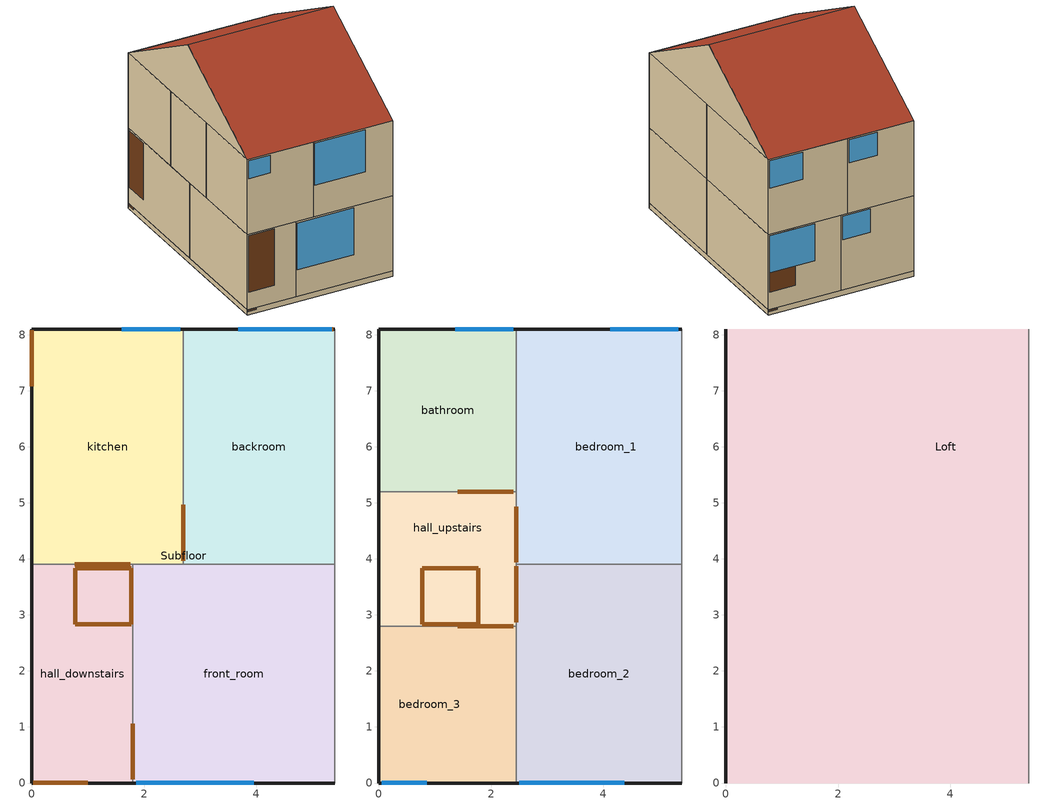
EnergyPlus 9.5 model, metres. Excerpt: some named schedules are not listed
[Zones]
hall_downstairs
 floor to Subfloor (GroundFloor-Construction): 1.8,3.9 1.8,0 0,0 0,3.9 z0.6
 wall outside (Wall-Construction): 0,3.9 0,0 1.8,0 z0.6:3.4
 wall to front_room (InternalWall-Construction): 1.8,0 1.8,3.9 z0.6:3.4
 wall to kitchen (InternalWall-Construction): 1.8,3.9 0,3.9 z0.6:3.4
 door inside (PartitionDoor-Construction): 1.8,0.07 1.8,1.06 z1.12:3.33; 1.76,3.9 0.76,3.9 z1.14:3.36
 door inside (HoleConstruction-Construction): 1.77,2.83 1.77,3.83 0.77,3.83 0.77,2.83 z3.4
 door (ExternalDoor-Construction): 0.04,0 0.99,0 z1.25:3.36
front_room
 floor to Subfloor (GroundFloor-Construction): 5.4,3.9 5.4,0 1.8,0 1.8,3.9 z0.6
 wall outside (Wall-Construction): 1.8,0 5.4,0 z0.6:3.4
 wall adiabatic (Adiabatic Wall-Construction): 5.4,0 5.4,3.9 z0.6:3.4
 wall to kitchen (InternalWall-Construction): 2.7,3.9 1.8,3.9 z0.6:3.4
 wall to backroom (InternalWall-Construction): 5.4,3.9 2.7,3.9 z0.6:3.4
 window (Single Glazing): 1.86,0 3.96,0 z1.59:3.34
kitchen
 floor to Subfloor (GroundFloor-Construction): 2.7,8.1 2.7,3.9 0,3.9 0,8.1 z0.6
 wall outside (Wall-Construction): 2.7,8.1 0,8.1 0,3.9 z0.6:3.4
 wall to backroom (InternalWall-Construction): 2.7,3.9 2.7,8.1 z0.6:3.4
 window (Single Glazing): 2.65,8.1 1.61,8.1 z2.48:3.35
 door inside (PartitionDoor-Construction): 2.7,3.97 2.7,4.96 z1.12:3.33
 door (ExternalDoor-Construction): 0,8.03 0,7.08 z1.22:3.33
backroom
 floor to Subfloor (GroundFloor-Construction): 5.4,8.1 5.4,3.9 2.7,3.9 2.7,8.1 z0.6
 wall outside (Wall-Construction): 5.4,8.1 2.7,8.1 z0.6:3.4
 wall adiabatic (Adiabatic Wall-Construction): 5.4,3.9 5.4,8.1 z0.6:3.4
 window (Single Glazing): 5.34,8.1 3.68,8.1 z1.96:3.35
 door (ExternalDoor-Construction): 5.34,8.1 4.4,8.1 z1.24:3.35
Subfloor
 floor ground (SubFloor-Construction): 5.4,8.1 5.4,0 0,0 0,8.1 z0.4
 wall outside (Wall-Construction): 5.4,8.1 0,8.1 0,0 5.4,0 z0.4:0.6
 wall adiabatic (Adiabatic Wall-Construction): 5.4,0 5.4,8.1 z0.4:0.6
 door (AFN_AirBrickConstruction): 5.38,8.1 5.06,8.1 / 0.02,0 0.34,0 z0.52:0.58; 0,8.07 0,7.76 z0.51:0.57
bedroom_3
 floor to hall_downstairs (Floor-Construction): 1.8,2.8 1.8,0 0,0 0,2.8 z3.4
 floor to front_room (Floor-Construction): 2.45,2.8 2.45,0 1.8,0 1.8,2.8 z3.4
 wall outside (Wall-Construction): 0,2.8 0,0 2.45,0 z3.4:6.2
 wall to bedroom_2 (InternalWall-Construction): 2.45,0 2.45,2.8 z3.4:6.2
 wall to hall_upstairs (InternalWall-Construction): 2.45,2.8 0,2.8 z3.4:6.2
 window (Single Glazing): 0.05,0 0.85,0 z5.48:6.15
 door inside (PartitionDoor-Construction): 2.4,2.8 1.4,2.8 z3.94:6.15
bedroom_2
 floor to front_room (Floor-Construction): 5.4,3.9 5.4,0 2.45,0 2.45,3.9 z3.4
 wall outside (Wall-Construction): 2.45,0 5.4,0 z3.4:6.2
 wall adiabatic (Adiabatic Wall-Construction): 5.4,0 5.4,3.9 z3.4:6.2
 wall to hall_upstairs (InternalWall-Construction): 2.45,3.9 2.45,2.8 z3.4:6.2
 wall to bedroom_1 (InternalWall-Construction): 5.4,3.9 2.45,3.9 z3.4:6.2
 window (Single Glazing): 2.51,0 4.38,0 z4.58:6.14
 door inside (PartitionDoor-Construction): 2.45,3.86 2.45,2.87 z3.95:6.16
hall_upstairs
 floor to hall_downstairs (Floor-Construction): 1.8,3.9 1.8,2.8 0,2.8 0,3.9 z3.4
 floor to kitchen (Floor-Construction): 2.45,5.2 2.45,3.9 1.8,3.9 0,3.9 0,5.2 z3.4
 floor to front_room (Floor-Construction): 2.45,3.9 2.45,2.8 1.8,2.8 1.8,3.9 z3.4
 wall outside (Wall-Construction): 0,5.2 0,2.8 z3.4:6.2
 wall to bedroom_1 (InternalWall-Construction): 2.45,3.9 2.45,5.2 z3.4:6.2
 wall to bathroom (InternalWall-Construction): 2.45,5.2 0,5.2 z3.4:6.2
 door inside (PartitionDoor-Construction): 2.45,3.94 2.45,4.93 z3.95:6.16; 2.4,5.2 1.4,5.2 z3.94:6.15
bathroom
 floor to kitchen (Floor-Construction): 2.45,8.1 2.45,5.2 0,5.2 0,8.1 z3.4
 wall outside (Wall-Construction): 2.45,8.1 0,8.1 0,5.2 z3.4:6.2
 wall to bedroom_1 (InternalWall-Construction): 2.45,5.2 2.45,8.1 z3.4:6.2
 window (Single Glazing): 2.4,8.1 1.36,8.1 z5.28:6.15
bedroom_1
 floor to kitchen (Floor-Construction): 2.7,8.1 2.7,3.9 2.45,3.9 2.45,8.1 z3.4
 floor to backroom (Floor-Construction): 5.4,8.1 5.4,3.9 2.7,3.9 2.7,8.1 z3.4
 wall outside (Wall-Construction): 5.4,8.1 2.45,8.1 z3.4:6.2
 wall adiabatic (Adiabatic Wall-Construction): 5.4,3.9 5.4,8.1 z3.4:6.2
 window (Single Glazing): 5.34,8.1 4.13,8.1 z5.13:6.14
Loft
 floor to bedroom_3 (Last floor-Construction): 2.45,2.8 2.45,0 0,0 0,2.8 z6.2
 floor to bedroom_2 (Last floor-Construction): 5.4,3.9 5.4,0 2.45,0 2.45,3.9 z6.2
 floor to hall_upstairs (Last floor-Construction): 2.45,5.2 2.45,2.8 0,2.8 0,5.2 z6.2
 floor to bathroom (Last floor-Construction): 2.45,8.1 2.45,5.2 0,5.2 0,8.1 z6.2
 floor to bedroom_1 (Last floor-Construction): 5.4,8.1 5.4,3.9 2.45,3.9 2.45,8.1 z6.2
 wall outside (Wall-Construction): 0,8.1,6.2 0,0,6.2 0,4.05,8.5
 wall adiabatic (Adiabatic Wall-Construction): 5.4,0,6.2 5.4,8.1,6.2 5.4,4.05,8.5
 roof outside (Roof-Construction): 0,4.05,8.5 0,0,6.2 5.4,0,6.2 5.4,4.05,8.5; 5.4,4.05,8.5 5.4,8.1,6.2 0,8.1,6.2 0,4.05,8.5
[Building]
Mid terraced solid walls - thermostat experiment: North Axis=30; Terrain=Suburbs; Loads Convergence Tolerance Value=0.04; Temperature Convergence Tolerance Value=0.4; Solar Distribution=FullExterior; Maximum Number of Warmup Days=25; Minimum Number of Warmup Days=6
[Site:Location]
DENVER_STAPLETON_CO_USA_WMO_724690: Latitude=39.77; Longitude=-104.87; Time Zone=-7; Elevation=1611
[SIZINGPERIOD:DESIGNDAY]
Cambridge.AP Ann Htg 99.6p Condns DB: Month=1; Day of Month=16; Day Type=WinterDesignDay; Maximum DryBulb Temperature=-8.8; Daily DryBulb Temperature Range=0; DryBulb Temperature Range Modifier Type=DefaultMultipliers; Humidity Condition Type=Wetbulb; Wetbulb or DewPoint at Maximum DryBulb=-10.8; Barometric Pressure=101153; Wind Speed=6.71; Wind Direction=0; Rain Indicator=No; Snow Indicator=No; Daylight Saving Time Indicator=No; Solar Model Indicator=ASHRAEClearSky; ASHRAE Clear Sky Optical Depth for Beam Irradiance taub=0; ASHRAE Clear Sky Optical Depth for Diffuse Irradiance taud=0; Sky Clearness=0; Begin Environment Reset Mode=FullResetAtBeginEnvironment
[SITE:GROUNDTEMPERATURE:BUILDINGSURFACE]
6.4, 5.9, 6.9, 8.9, 11, 13.5, 16.1, 16, 15.3, 13.5, 10.8, 7.6
[MATERIAL]
Name | Roughness | Thickness | Conductivity | Density | Specific Heat | Thermal Absorptance | Solar Absorptance | Visible Absorptance
beizaee_brick_outer_leaf-Wall-0.105; beizaee_brick_outer_leaf-Adiabatic Wall-0.105 | Rough | 0.105 | 0.84 | 800 | 1700 | 0.9 | 0.7 | 0.7
beizaee_brick_inner_leaf-Wall-0.105; beizaee_brick_inner_leaf-Adiabatic Wall-0.105; beizaee_brick_inner_leaf-InternalWall-0.105 | Rough | 0.105 | 0.62 | 800 | 1700 | 0.9 | 0.7 | 0.7
beizaee_plaster_dense-Wall-0.013; beizaee_plaster_dense-Adiabatic Wall-0.013; beizaee_plaster_dense-InternalWall-0.013 | Smooth | 0.013 | 0.5 | 1000 | 1300 | 0.9 | 0.7 | 0.7
Adiabatic_insulation-Adiabatic Wall-1.0 | Rough | 1 | 0.01 | 10 | 100 | 0.9 | 0.7 | 0.7
beizaee_clay_tile-Roof-0.025 | MediumSmooth | 0.025 | 1 | 800 | 2000 | 0.9 | 0.7 | 0.7
beizaee_roofing_felt-Roof-0.005 | Rough | 0.005 | 0.19 | 837 | 960 | 0.9 | 0.7 | 0.7
beizaee_timber_flooring-GroundFloor-0.02; beizaee_timber_flooring-Floor-0.02 | MediumSmooth | 0.02 | 0.14 | 1200 | 650 | 0.9 | 0.7 | 0.7
beizaee_carpet-GroundFloor-0.005; beizaee_carpet-Floor-0.005 | Rough | 0.005 | 0.06 | 1300 | 200 | 0.95 | 0.7 | 0.7
beizaee_plasterboard-Floor-0.013; beizaee_plasterboard-Last floor-0.013 | Smooth | 0.013 | 0.25 | 896 | 2800 | 0.9 | 0.7 | 0.7
Painted_plaster_CODE-ExternalDoor-0.04 | MediumSmooth | 0.04 | 0.58 | 800 | 1090 | 0.96 | 0.92 | 0.92
Painted_plaster_CODE-ExternalDoor-0.02 | MediumSmooth | 0.02 | 0.58 | 800 | 1090 | 0.96 | 0.92 | 0.92
Door_WoodSolid_35mm-PartitionDoor-0.035 | Rough | 0.035 | 0.19 | 700 | 2390 | 0.9 | 0.5 | 0.5
Wood_plastic_CODE-Furniture-0.0254 | Smooth | 0.0254 | 0.5 | 800 | 1400 | 0.95 | 0.78 | 0.78
Alluvial_clay_CODE-SubFloor-0.1 | Rough | 0.1 | 1.21 | 1960 | 840 | 0.9 | 0.7 | 0.7
[MATERIAL:NOMASS] Thermal Absorptance=0.9; Solar Absorptance=0.7; Visible Absorptance=0.7
Name | Roughness | Thermal Resistance
AIR-GAP-Wall-0.07; AIR-GAP-Adiabatic Wall-0.07; AIR-GAP-Roof-0.02; AIR-GAP-Floor-0.1 | Smooth | 0.15
AFN_AirBrickPanel | Rough | 0.1
[MATERIAL:INFRAREDTRANSPARENT]
IRTMaterial
[WINDOWMATERIAL:GLAZING]
beizaee_glazing: Optical Data Type=SpectralAverage; Thickness=0.003; Solar Transmittance at Normal Incidence=0.837; Front Side Solar Reflectance at Normal Incidence=0.075; Back Side Solar Reflectance at Normal Incidence=0.075; Visible Transmittance at Normal Incidence=0.898; Front Side Visible Reflectance at Normal Incidence=0.081; Back Side Visible Reflectance at Normal Incidence=0.081; Infrared Transmittance at Normal Incidence=0; Front Side Infrared Hemispherical Emissivity=0.84; Back Side Infrared Hemispherical Emissivity=0.84; Conductivity=0.9; Dirt Correction Factor for Solar and Visible Transmittance=1; Solar Diffusing=No; Youngs modulus=72000000000; Poissons ratio=0.22
[WINDOWMATERIAL:SHADE]
always_closed_blind_mat: Solar Transmittance=0.2; Solar Reflectance=0.2; Visible Transmittance=0.05; Visible Reflectance=0.3; Infrared Hemispherical Emissivity=0.9; Infrared Transmittance=0; Thickness=0.009; Conductivity=0.1; Shade to Glass Distance=0.1; Top Opening Multiplier=0; Bottom Opening Multiplier=0; LeftSide Opening Multiplier=0.5; RightSide Opening Multiplier=0.5; Airflow Permeability=0
[CONSTRUCTION]
Wall-Construction: beizaee_brick_outer_leaf-Wall-0.105, AIR-GAP-Wall-0.07, beizaee_brick_inner_leaf-Wall-0.105, beizaee_plaster_dense-Wall-0.013
Adiabatic Wall-Construction: beizaee_brick_outer_leaf-Adiabatic Wall-0.105, AIR-GAP-Adiabatic Wall-0.07, beizaee_brick_inner_leaf-Adiabatic Wall-0.105, beizaee_plaster_dense-Adiabatic Wall-0.013, Adiabatic_insulation-Adiabatic Wall-1.0
Roof-Construction: beizaee_clay_tile-Roof-0.025, AIR-GAP-Roof-0.02, beizaee_roofing_felt-Roof-0.005
GroundFloor-Construction: beizaee_timber_flooring-GroundFloor-0.02, beizaee_carpet-GroundFloor-0.005
Floor-Construction: beizaee_plasterboard-Floor-0.013, AIR-GAP-Floor-0.1, beizaee_timber_flooring-Floor-0.02, beizaee_carpet-Floor-0.005
InternalWall-Construction: beizaee_plaster_dense-InternalWall-0.013, beizaee_brick_inner_leaf-InternalWall-0.105, beizaee_plaster_dense-InternalWall-0.013
HoleConstruction-Construction: IRTMaterial
ExternalDoor-Construction: Painted_plaster_CODE-ExternalDoor-0.02, Painted_plaster_CODE-ExternalDoor-0.04, Painted_plaster_CODE-ExternalDoor-0.02
PartitionDoor-Construction: Door_WoodSolid_35mm-PartitionDoor-0.035
Furniture-Construction: Wood_plastic_CODE-Furniture-0.0254
Last floor-Construction: beizaee_plasterboard-Last floor-0.013
SubFloor-Construction: Alluvial_clay_CODE-SubFloor-0.1
Single Glazing: beizaee_glazing
AFN_AirBrickConstruction: AFN_AirBrickPanel
[ZONE] Type=1; Multiplier=1; Ceiling Height=autocalculate; Volume=autocalculate; Floor Area=autocalculate; Part of Total Floor Area=Yes
hall_downstairs; front_room; kitchen; backroom; bedroom_3; bedroom_2; hall_upstairs; bathroom; bedroom_1; Subfloor; Loft
[WINDOWSHADINGCONTROL]
bedroom_3_blinds: Zone=bedroom_3; Shading Type=InteriorShade; Shading Control Type=AlwaysOn; Schedule=AlwaysOnSchedule; Shading Control Is Scheduled=Yes; Glare Control Is Active=No; Shading Device Material=always_closed_blind_mat; Type of Slat Angle Control for Blinds=FixedSlatAngle; Multiple Surface Control Type=Group; Fenestration Surface 1=Block bedroom_3 Storey 0 Wall 0004_window
[INTERNALMASS] Construction=Furniture-Construction
Name | Zone or ZoneList | Surface Area
IntMass-Furniture-hall_downstairs | hall_downstairs | 148.06
IntMass-Furniture-front_room | front_room | 296.119
IntMass-Furniture-kitchen | kitchen | 239.173
IntMass-Furniture-backroom | backroom | 239.173
IntMass-Furniture-bedroom_3 | bedroom_3 | 14.4685
IntMass-Furniture-bedroom_2 | bedroom_2 | 24.2653
IntMass-Furniture-hall_upstairs | hall_upstairs | 124.016
IntMass-Furniture-bathroom | bathroom | 14.9852
IntMass-Furniture-bedroom_1 | bedroom_1 | 26.1319
[PEOPLE] Number of People Calculation Method=People; Number of People=4; People per Zone Floor Area=4; Zone Floor Area per Person=4; Fraction Radiant=0.3; Sensible Heat Fraction=autocalculate; Carbon Dioxide Generation Rate=3.82e-08; Enable ASHRAE 55 Comfort Warnings=No; Mean Radiant Temperature Calculation Type=ZoneAveraged; Clothing Insulation Calculation Method=ClothingInsulationSchedule
Name | Zone or ZoneList | Number of People Schedule | Activity Level Schedule
hall_downstairs-People | hall_downstairs | Occupancy-Schedule-hall_downstairs | Activity-Schedule-hall_downstairs
front_room-People | front_room | Occupancy-Schedule-front_room | Activity-Schedule-front_room
kitchen-People | kitchen | Occupancy-Schedule-kitchen | Activity-Schedule-kitchen
backroom-People | backroom | Occupancy-Schedule-backroom | Activity-Schedule-backroom
bedroom_3-People | bedroom_3 | Occupancy-Schedule-bedroom_3 | Activity-Schedule-bedroom_3
bedroom_2-People | bedroom_2 | Occupancy-Schedule-bedroom_2 | Activity-Schedule-bedroom_2
hall_upstairs-People | hall_upstairs | Occupancy-Schedule-hall_upstairs | Activity-Schedule-hall_upstairs
bathroom-People | bathroom | Occupancy-Schedule-bathroom | Activity-Schedule-bathroom
bedroom_1-People | bedroom_1 | Occupancy-Schedule-bedroom_1 | Activity-Schedule-bedroom_1
[LIGHTS] Schedule=Lighting-Schedule; Design Level Calculation Method=Watts/area; Lighting Level=0; Watts per Zone Floor Area=0; Watts per Person=0; Return Air Fraction=0; Fraction Radiant=0; Fraction Visible=0; Fraction Replaceable=1; EndUse Subcategory=General; Return Air Fraction Calculated from Plenum Temperature=No; Return Air Fraction Function of Plenum Temperature Coefficient 1=0; Return Air Fraction Function of Plenum Temperature Coefficient 2=0
Name | Zone or ZoneList
hall_downstairs-Lights | hall_downstairs
front_room-Lights | front_room
kitchen-Lights | kitchen
backroom-Lights | backroom
bedroom_3-Lights | bedroom_3
bedroom_2-Lights | bedroom_2
hall_upstairs-Lights | hall_upstairs
bathroom-Lights | bathroom
bedroom_1-Lights | bedroom_1
[ELECTRICEQUIPMENT] Schedule=Equipment-Schedule; Design Level Calculation Method=EquipmentLevel; Design Level=0; Watts per Zone Floor Area=0; Watts per Person=0; Fraction Latent=0; Fraction Radiant=0; Fraction Lost=0; EndUse Subcategory=General
Name | Zone or ZoneList
hall_downstairs-Equipment | hall_downstairs
front_room-Equipment | front_room
kitchen-Equipment | kitchen
backroom-Equipment | backroom
bedroom_3-Equipment | bedroom_3
bedroom_2-Equipment | bedroom_2
hall_upstairs-Equipment | hall_upstairs
bathroom-Equipment | bathroom
bedroom_1-Equipment | bedroom_1
[ZONEVENTILATION:DESIGNFLOWRATE] Schedule=Always-Schedule; Design Flow Rate Calculation Method=AirChanges/Hour; Air Changes per Hour=0; Ventilation Type=Natural; Fan Pressure Rise=0; Fan Total Efficiency=1; Constant Term Coefficient=1; Temperature Term Coefficient=0; Velocity Term Coefficient=0; Velocity Squared Term Coefficient=0; Minimum Indoor Temperature=-100; Maximum Indoor Temperature=100; Delta Temperature=-100; Minimum Outdoor Temperature=-100; Maximum Outdoor Temperature=100; Maximum Wind Speed=40
Name | Zone or ZoneList
hall_downstairs-Ventilation | hall_downstairs
front_room-Ventilation | front_room
kitchen-Ventilation | kitchen
backroom-Ventilation | backroom
bedroom_3-Ventilation | bedroom_3
bedroom_2-Ventilation | bedroom_2
hall_upstairs-Ventilation | hall_upstairs
bathroom-Ventilation | bathroom
bedroom_1-Ventilation | bedroom_1
[DESIGNSPECIFICATION:OUTDOORAIR]
DesignSpec OutdoorAir: Outdoor Air Method=Flow/Person; Outdoor Air Flow per Person=0.00944; Outdoor Air Flow per Zone Floor Area=0; Outdoor Air Flow per Zone=0; Outdoor Air Flow Air Changes per Hour=0
[SIZING:ZONE] Zone Cooling Design Supply Air Temperature Input Method=SupplyAirTemperature; Zone Cooling Design Supply Air Temperature=12.5; Zone Heating Design Supply Air Temperature Input Method=SupplyAirTemperature; Zone Heating Design Supply Air Temperature=50; Zone Cooling Design Supply Air Humidity Ratio=0.008; Zone Heating Design Supply Air Humidity Ratio=0.008; Design Specification Outdoor Air Object=DesignSpec OutdoorAir; Zone Heating Sizing Factor=1.25; Zone Cooling Sizing Factor=1.2; Cooling Design Air Flow Method=DesignDay; Cooling Design Air Flow Rate=0; Cooling Minimum Air Flow Fraction=0; Heating Design Air Flow Method=DesignDay; Heating Design Air Flow Rate=0; Heating Maximum Air Flow Fraction=0; Account for Dedicated Outdoor Air System=No; Dedicated Outdoor Air System Control Strategy=NeutralSupplyAir; Dedicated Outdoor Air Low Setpoint Temperature for Design=autosize; Dedicated Outdoor Air High Setpoint Temperature for Design=autosize
hall_downstairs; front_room; kitchen; backroom; bedroom_3; bedroom_2; hall_upstairs; bathroom; bedroom_1
[SIZING:PLANT]
Main Hot Water Loop: Loop Type=Heating; Design Loop Exit Temperature=70; Loop Design Temperature Difference=11; Sizing Option=NonCoincident; Zone Timesteps in Averaging Window=1
[ZONECONTROL:THERMOSTAT] Control Type Schedule=Always 4; Temperature Difference Between Cutout And Setpoint=0
Name | Zone or ZoneList | Control 1
hall_downstairs-Thermostat | hall_downstairs | hall_downstairs-Thermostat Dual SP Control
front_room-Thermostat | front_room | front_room-Thermostat Dual SP Control
kitchen-Thermostat | kitchen | kitchen-Thermostat Dual SP Control
backroom-Thermostat | backroom | backroom-Thermostat Dual SP Control
bedroom_3-Thermostat | bedroom_3 | bedroom_3-Thermostat Dual SP Control
bedroom_2-Thermostat | bedroom_2 | bedroom_2-Thermostat Dual SP Control
hall_upstairs-Thermostat | hall_upstairs | hall_upstairs-Thermostat Dual SP Control
bathroom-Thermostat | bathroom | bathroom-Thermostat Dual SP Control
bedroom_1-Thermostat | bedroom_1 | bedroom_1-Thermostat Dual SP Control
[ZONEHVAC:BASEBOARD:RADIANTCONVECTIVE:WATER:DESIGN]
Baseboard Heat Design: Heating Design Capacity Method=FractionOfAutosizedHeatingCapacity; Fraction of Autosized Heating Design Capacity=1.2; Convergence Tolerance=0.0001; Fraction Radiant=0.3; Fraction of Radiant Energy Incident on People=0
[ZONEHVAC:BASEBOARD:RADIANTCONVECTIVE:WATER] Design Object=Baseboard Heat Design; Availability Schedule=Baseboard Availability; Rated Average Water Temperature=70; Rated Water Mass Flow Rate=0.063; Maximum Water Flow Rate=autosize; Fraction of Radiant Energy to Surface 1=0.2
Name | Heating Design Capacity | Surface 1 | Surface 2 | Fraction of Radiant Energy to Surface 2 | Surface 3 | Fraction of Radiant Energy to Surface 3 | Surface 4 | Fraction of Radiant Energy to Surface 4 | Surface 5 | Fraction of Radiant Energy to Surface 5 | Surface 6 | Fraction of Radiant Energy to Surface 6
hall_downstairs-Baseboard Heat | 1568 | IntMass-Furniture-hall_downstairs | Block hall_downstairs Storey 0 Wall 0003 | 0.2 | Block hall_downstairs Storey 0 Wall 0004 | 0.2 | Block hall_downstairs Storey 0 Wall 0001_1 | 0.2 | Block hall_downstairs Storey 0 Wall 0002_1 | 0.2
front_room-Baseboard Heat | 1372 | IntMass-Furniture-front_room | Block front_room Storey 0 Wall 0001 | 0.16 | Block front_room Storey 0 Wall 0004 | 0.16 | Block front_room Storey 0 Wall 0003_1 | 0.16 | Block front_room Storey 0 Wall 0002_1 | 0.16 | Block front_room Storey 0 Wall 0002_2 | 0.16
kitchen-Baseboard Heat | 600 | IntMass-Furniture-kitchen | Block kitchen Storey 0 Wall 0002 | 0.16 | Block kitchen Storey 0 Wall 0003 | 0.16 | Block kitchen Storey 0 Wall 0004_1 | 0.16 | Block kitchen Storey 0 Wall 0004_2 | 0.16 | Block kitchen Storey 0 Wall 0001_1 | 0.16
backroom-Baseboard Heat | 882 | IntMass-Furniture-backroom | Block backroom Storey 0 Wall 0001 | 0.2 | Block backroom Storey 0 Wall 0002 | 0.2 | Block backroom Storey 0 Wall 0004_1 | 0.2 | Block backroom Storey 0 Wall 0003_1 | 0.2
bedroom_3-Baseboard Heat | 980 | IntMass-Furniture-bedroom_3 | Block bedroom_3 Storey 0 Wall 0003 | 0.2 | Block bedroom_3 Storey 0 Wall 0004 | 0.2 | Block bedroom_3 Storey 0 Wall 0001_1 | 0.2 | Block bedroom_3 Storey 0 Wall 0002_1 | 0.2
bedroom_2-Baseboard Heat | 1764 | IntMass-Furniture-bedroom_2 | Block bedroom_2 Storey 0 Wall 0001 | 0.16 | Block bedroom_2 Storey 0 Wall 0004 | 0.16 | Block bedroom_2 Storey 0 Wall 0003_1 | 0.16 | Block bedroom_2 Storey 0 Wall 0003_2 | 0.16 | Block bedroom_2 Storey 0 Wall 0002_1 | 0.16
hall_upstairs-Baseboard Heat | 588 | IntMass-Furniture-hall_upstairs | Block hall_upstairs Storey 0 Wall 0003 | 0.16 | Block hall_upstairs Storey 0 Wall 0004_1 | 0.16 | Block hall_upstairs Storey 0 Wall 0001_1 | 0.16 | Block hall_upstairs Storey 0 Wall 0001_2 | 0.16 | Block hall_upstairs Storey 0 Wall 0002_1 | 0.16
bathroom-Baseboard Heat | 588 | IntMass-Furniture-bathroom | Block bathroom Storey 0 Wall 0002 | 0.2 | Block bathroom Storey 0 Wall 0003 | 0.2 | Block bathroom Storey 0 Wall 0004_1 | 0.2 | Block bathroom Storey 0 Wall 0001_1 | 0.2
bedroom_1-Baseboard Heat | 1568 | IntMass-Furniture-bedroom_1 | Block bedroom_1 Storey 0 Wall 0001 | 0.16 | Block bedroom_1 Storey 0 Wall 0002 | 0.16 | Block bedroom_1 Storey 0 Wall 0004_1 | 0.16 | Block bedroom_1 Storey 0 Wall 0003_1 | 0.16 | Block bedroom_1 Storey 0 Wall 0003_2 | 0.16
[Zone equipment]
hall_downstairs: hall_downstairs-Baseboard Heat
front_room: front_room-Baseboard Heat
kitchen: kitchen-Baseboard Heat
backroom: backroom-Baseboard Heat
bedroom_3: bedroom_3-Baseboard Heat
bedroom_2: bedroom_2-Baseboard Heat
hall_upstairs: hall_upstairs-Baseboard Heat
bathroom: bathroom-Baseboard Heat
bedroom_1: bedroom_1-Baseboard Heat
[PUMP:VARIABLESPEED]
Main Hot Water Loop Supply Pump: Design Maximum Flow Rate=autosize; Design Pump Head=6000; Design Power Consumption=autosize; Motor Efficiency=0.9; Fraction of Motor Inefficiencies to Fluid Stream=0; Coefficient 1 of the Part Load Performance Curve=0; Coefficient 2 of the Part Load Performance Curve=0.3; Coefficient 3 of the Part Load Performance Curve=0.7; Coefficient 4 of the Part Load Performance Curve=0; Design Minimum Flow Rate=0.00015; Pump Control Type=Intermittent; Design Power Sizing Method=PowerPerFlowPerPressure; Design Electric Power per Unit Flow Rate=348701.1; Design Shaft Power per Unit Flow Rate per Unit Head=1.28205; Design Minimum Flow Rate Fraction=0; EndUse Subcategory=General
[PLANTLOOP]
Main Hot Water Loop: Fluid Type=Water; Plant Equipment Operation Scheme=Main Hot Water Loop Operation; Maximum Loop Temperature=100; Minimum Loop Temperature=10; Maximum Loop Flow Rate=0.001; Minimum Loop Flow Rate=0; Plant Loop Volume=0.03; Load Distribution Scheme=SequentialLoad; Plant Loop Demand Calculation Scheme=SingleSetpoint; Common Pipe Simulation=None; Pressure Simulation Type=None; Loop Circulation Time=2
[PLANTEQUIPMENTLIST]
Main Hot Water Loop All Equipment: Main Boiler
[PLANTEQUIPMENTOPERATION:HEATINGLOAD]
Main Hot Water Loop Operation All Hours: Load Range 1 Lower Limit=0; Load Range 1 Upper Limit=1000000000000000; Range 1 Equipment List=Main Hot Water Loop All Equipment
[PLANTEQUIPMENTOPERATIONSCHEMES]
Main Hot Water Loop Operation: Control Scheme 1=Main Hot Water Loop Operation All Hours; Control Scheme 1 Schedule=Always 1
[SETPOINTMANAGER:SCHEDULED]
Main Hot Water Loop Temp Manager: Control Variable=Temperature; Schedule=Main Hot Water Loop Temperature Schedule; Setpoint Node or NodeList=Main Hot Water Loop Supply Setpoint Nodes
[SCHEDULE:CONSTANT]
AlwaysOnSchedule: Hourly Value=1
[AIRFLOWNETWORK:SIMULATIONCONTROL]
AFN_SimulationControl: AirflowNetwork Control=MultizoneWithoutDistribution; Wind Pressure Coefficient Type=Input; Height Selection for Local Wind Pressure Calculation=ExternalNode; Building Type=LowRise; Maximum Number of Iterations=500; Initialization Type=ZeroNodePressures; Relative Airflow Convergence Tolerance=1e-05; Absolute Airflow Convergence Tolerance=1e-06; Convergence Acceleration Limit=-0.5; Azimuth Angle of Long Axis of Building=0; Ratio of Building Width Along Short Axis to Width Along Long Axis=1; Height Dependence of External Node Temperature=No; Solver=SkylineLU; Allow Unsupported Zone Equipment=No
